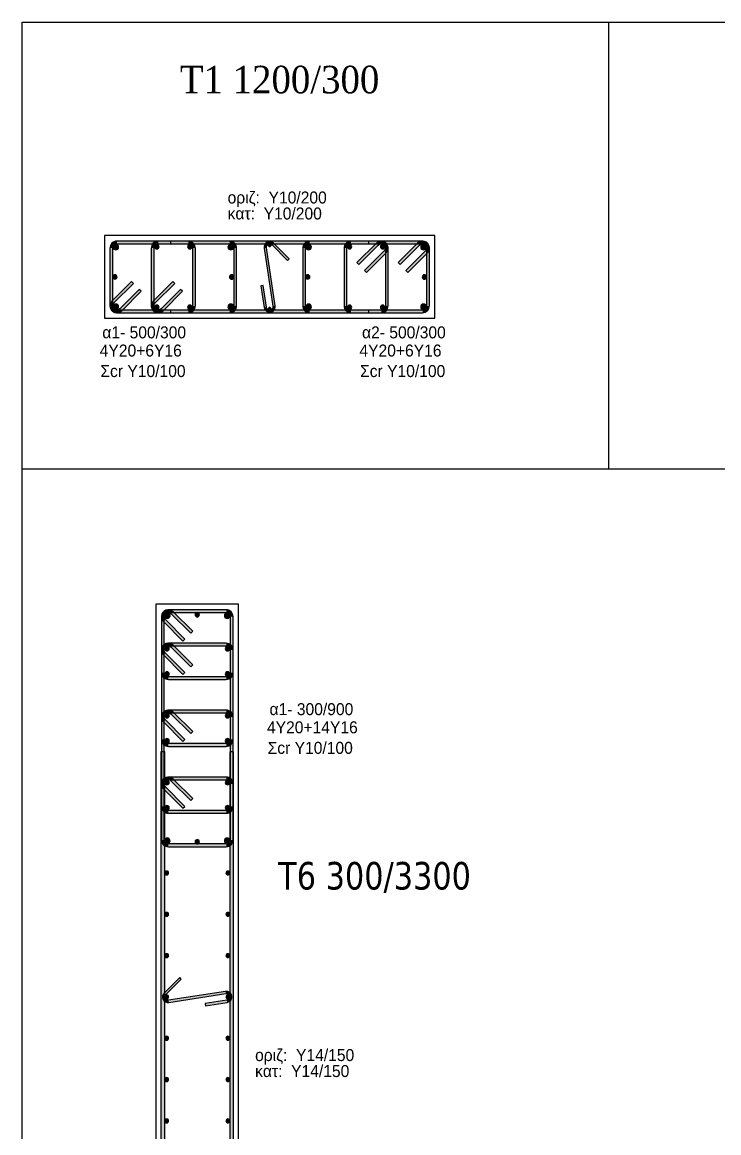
# Model space of a CAD drawing. Header units: millimetres. Extents: x -2171 to 1563, y -1758 to -1505.
# Drawn here: x 491.22 to 503.87, y -1610.4 to -1590.25 of the extents above; entities that cross this region are included whole.
import ezdxf

# ---------------------------------------------------------------- set-up
doc = ezdxf.new("R2010")
doc.units = ezdxf.units.MM
for name, color, linetype in [('-S_TEXT', 3, 'Continuous'), ('Col_Det', 7, 'Continuous'), ('Col_Det_4', 7, 'Continuous'), ('Col_Det_Fill', 7, 'Continuous'), ('Geo_Col_Pro_1', 7, 'Continuous'), ('pinakaki', 153, 'Continuous')]:
    doc.layers.add(name, color=color, linetype=linetype)
doc.styles.add('S1Arl22_b_934_161', font='arial.ttf', dxfattribs={"width": 0.933629, "height": 0.002175})
doc.styles.add('S1TmsNwRmn22_b_934_161', font='times.ttf', dxfattribs={"width": 0.933629, "height": 0.002175})
doc.styles.get("Standard").update_dxf_attribs({"font": 'tahoma.ttf'})

msp = doc.modelspace()

# ---------------------------------------------------------------- hatches: boundary and pattern name
at = {"layer": 'Col_Det_Fill'}
for color, points in [(252, [(492.9439, -1594.2725), (492.9439, -1594.2225, 0.4142136), (492.8189, -1594.3475), (492.8689, -1594.3475, -0.4142136)]), (252, [(494.9939, -1594.2725), (494.9939, -1594.2225), (492.9439, -1594.2225), (492.9439, -1594.2725)]), (252, [(493.6939, -1594.2725), (493.6939, -1594.2225, 0.4142136), (493.5689, -1594.3475), (493.6189, -1594.3475, -0.4142136)]), (252, [(494.2439, -1594.2725), (494.2439, -1594.2225), (493.6939, -1594.2225), (493.6939, -1594.2725)]), (252, [(497.5204, -1594.2725), (497.5204, -1594.2225), (493.9174, -1594.2225), (493.9174, -1594.2725)]), (252, [(494.3189, -1594.3475), (494.3689, -1594.3475, 0.4142136), (494.2439, -1594.2225), (494.2439, -1594.2725, -0.4142136)]), (252, [(495.0689, -1594.3475), (495.1189, -1594.3475, 0.4142136), (494.9939, -1594.2225), (494.9939, -1594.2725, -0.4142136)]), (252, [(495.62, -1594.3473), (495.6596, -1594.3414, -0.7233449), (495.7613, -1594.2901), (495.7896, -1594.2618, 0.7233449)]), (252, [(496.4439, -1594.2725), (496.4439, -1594.2225, 0.4142136), (496.3189, -1594.3475), (496.3689, -1594.3475, -0.4142136)]), (252, [(498.4939, -1594.2725), (498.4939, -1594.2225), (496.4439, -1594.2225), (496.4439, -1594.2725)]), (252, [(497.1939, -1594.2725), (497.1939, -1594.2225, 0.4142136), (497.0689, -1594.3475), (497.1189, -1594.3475, -0.4142136)]), (252, [(497.7439, -1594.2725), (497.7439, -1594.2225), (497.1939, -1594.2225), (497.1939, -1594.2725)]), (252, [(497.8189, -1594.3475), (497.8689, -1594.3475, 0.6681786), (497.6555, -1594.2591), (497.6909, -1594.2945, -0.6681786)]), (252, [(497.7969, -1594.4006), (497.8323, -1594.4359, 0.6681786), (497.7439, -1594.2225), (497.7439, -1594.2725, -0.6681786)]), (252, [(498.5689, -1594.3475), (498.6189, -1594.3475, 0.6681786), (498.4055, -1594.2591), (498.4409, -1594.2945, -0.6681786)]), (252, [(498.5469, -1594.4006), (498.5823, -1594.4359, 0.6681786), (498.4939, -1594.2225), (498.4939, -1594.2725, -0.6681786)]), (252, [(492.8689, -1594.3475), (492.8189, -1594.3475), (492.8189, -1595.3975), (492.8689, -1595.3975)]), (12, [(492.8762, -1594.3298, 0.4142136), (492.9262, -1594.3798, 0.4142136), (492.9762, -1594.3298, 0.4142136), (492.9262, -1594.2798, 0.4142136)]), (252, [(493.6189, -1594.3475), (493.5689, -1594.3475), (493.5689, -1595.3975), (493.6189, -1595.3975)]), (56, [(493.6292, -1594.3228, 0.4142136), (493.6692, -1594.3628, 0.4142136), (493.7092, -1594.3228, 0.4142136), (493.6692, -1594.2828, 0.4142136)]), (56, [(494.2287, -1594.3228, 0.4142136), (494.2687, -1594.3628, 0.4142136), (494.3087, -1594.3228, 0.4142136), (494.2687, -1594.2828, 0.4142136)]), (252, [(494.3189, -1595.3975), (494.3689, -1595.3975), (494.3689, -1594.3475), (494.3189, -1594.3475)]), (12, [(494.9616, -1594.3298, 0.4142136), (495.0116, -1594.3798, 0.4142136), (495.0616, -1594.3298, 0.4142136), (495.0116, -1594.2798, 0.4142136)]), (252, [(495.0689, -1595.3975), (495.1189, -1595.3975), (495.1189, -1594.3475), (495.0689, -1594.3475)]), (252, [(495.7782, -1595.4036), (495.8178, -1595.3977), (495.6596, -1594.3414), (495.62, -1594.3473)]), (133, [(495.6939, -1594.2975, 0.4142136), (495.7189, -1594.3225, 0.4142136), (495.7439, -1594.2975, 0.4142136), (495.7189, -1594.2725, 0.4142136)]), (252, [(495.7896, -1594.2618), (495.7613, -1594.2901), (496.0442, -1594.5729), (496.0725, -1594.5447)]), (252, [(496.3689, -1594.3475), (496.3189, -1594.3475), (496.3189, -1595.3975), (496.3689, -1595.3975)]), (12, [(496.4762, -1594.3298, 0.4142136), (496.4262, -1594.2798, 0.4142136), (496.3762, -1594.3298, 0.4142136), (496.4262, -1594.3798, 0.4142136)]), (252, [(497.1189, -1594.3475), (497.0689, -1594.3475), (497.0689, -1595.3975), (497.1189, -1595.3975)]), (56, [(497.2092, -1594.3228, 0.4142136), (497.1692, -1594.2828, 0.4142136), (497.1292, -1594.3228, 0.4142136), (497.1692, -1594.3628, 0.4142136)]), (252, [(497.6909, -1594.2945), (497.6555, -1594.2591), (497.302, -1594.6127), (497.3373, -1594.648)]), (252, [(497.4434, -1594.7541), (497.4787, -1594.7895), (497.8323, -1594.4359), (497.7969, -1594.4006)]), (56, [(497.8087, -1594.3228, 0.4142136), (497.7687, -1594.2828, 0.4142136), (497.7287, -1594.3228, 0.4142136), (497.7687, -1594.3628, 0.4142136)]), (252, [(497.8189, -1595.3975), (497.8689, -1595.3975), (497.8689, -1594.3475), (497.8189, -1594.3475)]), (252, [(498.4409, -1594.2945), (498.4055, -1594.2591), (498.052, -1594.6127), (498.0873, -1594.648)]), (252, [(498.1934, -1594.7541), (498.2287, -1594.7895), (498.5823, -1594.4359), (498.5469, -1594.4006)]), (12, [(498.5616, -1594.3298, 0.4142136), (498.5116, -1594.2798, 0.4142136), (498.4616, -1594.3298, 0.4142136), (498.5116, -1594.3798, 0.4142136)]), (252, [(498.5689, -1595.3975), (498.6189, -1595.3975), (498.6189, -1594.3475), (498.5689, -1594.3475)]), (133, [(492.8691, -1594.8717, 0.4142136), (492.9091, -1594.9117, 0.4142136), (492.9491, -1594.8717, 0.4142136), (492.9091, -1594.8317, 0.4142136)]), (133, [(494.9889, -1594.8725, 0.4142136), (495.0289, -1594.9125, 0.4142136), (495.0689, -1594.8725, 0.4142136), (495.0289, -1594.8325, 0.4142136)]), (133, [(496.4491, -1594.8717, 0.4142136), (496.4091, -1594.8317, 0.4142136), (496.3691, -1594.8717, 0.4142136), (496.4091, -1594.9117, 0.4142136)]), (133, [(498.5689, -1594.8725, 0.4142136), (498.5289, -1594.8325, 0.4142136), (498.4889, -1594.8725, 0.4142136), (498.5289, -1594.9125, 0.4142136)]), (252, [(493.2444, -1594.9909), (493.2091, -1594.9556), (492.8555, -1595.3091), (492.8909, -1595.3445)]), (252, [(493.9944, -1594.9909), (493.9591, -1594.9556), (493.6055, -1595.3091), (493.6409, -1595.3445)]), (252, [(495.6003, -1595.0258), (495.5608, -1595.0318), (495.62, -1595.4273), (495.6596, -1595.4214)]), (252, [(492.9969, -1595.4506), (493.0323, -1595.4859), (493.3859, -1595.1324), (493.3505, -1595.097)]), (252, [(493.7469, -1595.4506), (493.7823, -1595.4859), (494.1359, -1595.1324), (494.1005, -1595.097)]), (252, [(492.8909, -1595.3445), (492.8555, -1595.3091, 0.6681786), (492.9439, -1595.5225), (492.9439, -1595.4725, -0.6681786)]), (252, [(492.8689, -1595.3975), (492.8189, -1595.3975, 0.6681786), (493.0323, -1595.4859), (492.9969, -1595.4506, -0.6681786)]), (12, [(492.8762, -1595.4152, 0.4142136), (492.9262, -1595.4652, 0.4142136), (492.9762, -1595.4152, 0.4142136), (492.9262, -1595.3652, 0.4142136)]), (252, [(493.6409, -1595.3445), (493.6055, -1595.3091, 0.6681786), (493.6939, -1595.5225), (493.6939, -1595.4725, -0.6681786)]), (252, [(493.6189, -1595.3975), (493.5689, -1595.3975, 0.6681786), (493.7823, -1595.4859), (493.7469, -1595.4506, -0.6681786)]), (56, [(493.6292, -1595.4223, 0.4142136), (493.6692, -1595.4623, 0.4142136), (493.7092, -1595.4223, 0.4142136), (493.6692, -1595.3823, 0.4142136)]), (56, [(494.2287, -1595.4223, 0.4142136), (494.2687, -1595.4623, 0.4142136), (494.3087, -1595.4223, 0.4142136), (494.2687, -1595.3823, 0.4142136)]), (252, [(494.2439, -1595.4725), (494.2439, -1595.5225, 0.4142136), (494.3689, -1595.3975), (494.3189, -1595.3975, -0.4142136)]), (12, [(494.9616, -1595.4152, 0.4142136), (495.0116, -1595.4652, 0.4142136), (495.0616, -1595.4152, 0.4142136), (495.0116, -1595.3652, 0.4142136)]), (252, [(494.9939, -1595.4725), (494.9939, -1595.5225, 0.4142136), (495.1189, -1595.3975), (495.0689, -1595.3975, -0.4142136)]), (252, [(495.6596, -1595.4214), (495.62, -1595.4273, 1), (495.8178, -1595.3977), (495.7782, -1595.4036, -1)]), (133, [(495.6939, -1595.4475, 0.4142136), (495.7189, -1595.4725, 0.4142136), (495.7439, -1595.4475, 0.4142136), (495.7189, -1595.4225, 0.4142136)]), (252, [(496.3689, -1595.3975), (496.3189, -1595.3975, 0.4142136), (496.4439, -1595.5225), (496.4439, -1595.4725, -0.4142136)]), (12, [(496.4762, -1595.4152, 0.4142136), (496.4262, -1595.3652, 0.4142136), (496.3762, -1595.4152, 0.4142136), (496.4262, -1595.4652, 0.4142136)]), (252, [(497.1189, -1595.3975), (497.0689, -1595.3975, 0.4142136), (497.1939, -1595.5225), (497.1939, -1595.4725, -0.4142136)]), (56, [(497.2092, -1595.4223, 0.4142136), (497.1692, -1595.3823, 0.4142136), (497.1292, -1595.4223, 0.4142136), (497.1692, -1595.4623, 0.4142136)]), (56, [(497.8087, -1595.4223, 0.4142136), (497.7687, -1595.3823, 0.4142136), (497.7287, -1595.4223, 0.4142136), (497.7687, -1595.4623, 0.4142136)]), (252, [(497.7439, -1595.4725), (497.7439, -1595.5225, 0.4142136), (497.8689, -1595.3975), (497.8189, -1595.3975, -0.4142136)]), (12, [(498.5616, -1595.4152, 0.4142136), (498.5116, -1595.3652, 0.4142136), (498.4616, -1595.4152, 0.4142136), (498.5116, -1595.4652, 0.4142136)]), (252, [(498.4939, -1595.4725), (498.4939, -1595.5225, 0.4142136), (498.6189, -1595.3975), (498.5689, -1595.3975, -0.4142136)]), (252, [(492.9439, -1595.4725), (492.9439, -1595.5225), (494.9939, -1595.5225), (494.9939, -1595.4725)]), (252, [(493.6939, -1595.4725), (493.6939, -1595.5225), (494.2439, -1595.5225), (494.2439, -1595.4725)]), (252, [(493.9174, -1595.4725), (493.9174, -1595.5225), (497.5204, -1595.5225), (497.5204, -1595.4725)]), (252, [(496.4439, -1595.4725), (496.4439, -1595.5225), (498.4939, -1595.5225), (498.4939, -1595.4725)]), (252, [(497.1939, -1595.4725), (497.1939, -1595.5225), (497.7439, -1595.5225), (497.7439, -1595.4725)]), (252, [(493.9317, -1600.9836), (493.967, -1600.9482, 0.6681786), (493.7536, -1601.0366), (493.8036, -1601.0366, -0.6681786)]), (252, [(493.8786, -1600.9616), (493.8786, -1600.9116, 0.6681786), (493.7902, -1601.125), (493.8256, -1601.0896, -0.6681786)]), (252, [(493.8036, -1601.0366), (493.7536, -1601.0366), (493.7536, -1605.0866), (493.8036, -1605.0866)]), (252, [(493.8256, -1601.0896), (493.7902, -1601.125), (494.1438, -1601.4785), (494.1792, -1601.4432)]), (12, [(493.861, -1600.9689, 0.4142136), (493.811, -1601.0189, 0.4142136), (493.861, -1601.0689, 0.4142136), (493.911, -1601.0189, 0.4142136)]), (252, [(494.9286, -1600.9616), (494.9286, -1600.9116), (493.8786, -1600.9116), (493.8786, -1600.9616)]), (252, [(494.2852, -1601.3371), (494.3206, -1601.3018), (493.967, -1600.9482), (493.9317, -1600.9836)]), (133, [(494.4036, -1600.9616, 0.4142136), (494.3636, -1601.0016, 0.4142136), (494.4036, -1601.0416, 0.4142136), (494.4436, -1601.0016, 0.4142136)]), (12, [(494.9463, -1600.9689, 0.4142136), (494.8963, -1601.0189, 0.4142136), (494.9463, -1601.0689, 0.4142136), (494.9963, -1601.0189, 0.4142136)]), (252, [(495.0036, -1601.0366), (495.0536, -1601.0366, 0.4142136), (494.9286, -1600.9116), (494.9286, -1600.9616, -0.4142136)]), (252, [(495.0036, -1605.0866), (495.0536, -1605.0866), (495.0536, -1601.0366), (495.0036, -1601.0366)]), (252, [(493.9317, -1601.5907), (493.967, -1601.5554, 0.6681786), (493.7536, -1601.6437), (493.8036, -1601.6437, -0.6681786)]), (252, [(493.8786, -1601.5687), (493.8786, -1601.5187, 0.6681786), (493.7902, -1601.7321), (493.8256, -1601.6968, -0.6681786)]), (252, [(493.8036, -1601.6437), (493.7536, -1601.6437), (493.7536, -1602.0509), (493.8036, -1602.0509)]), (252, [(493.8256, -1601.6968), (493.7902, -1601.7321), (494.1438, -1602.0857), (494.1792, -1602.0503)]), (56, [(493.8539, -1601.579, 0.4142136), (493.8139, -1601.619, 0.4142136), (493.8539, -1601.659, 0.4142136), (493.8939, -1601.619, 0.4142136)]), (252, [(494.9286, -1601.5687), (494.9286, -1601.5187), (493.8786, -1601.5187), (493.8786, -1601.5687)]), (252, [(494.2852, -1601.9443), (494.3206, -1601.9089), (493.967, -1601.5554), (493.9317, -1601.5907)]), (56, [(494.9534, -1601.579, 0.4142136), (494.9134, -1601.619, 0.4142136), (494.9534, -1601.659, 0.4142136), (494.9934, -1601.619, 0.4142136)]), (252, [(495.0036, -1601.6437), (495.0536, -1601.6437, 0.4142136), (494.9286, -1601.5187), (494.9286, -1601.5687, -0.4142136)]), (252, [(495.0036, -1602.0509), (495.0536, -1602.0509), (495.0536, -1601.6437), (495.0036, -1601.6437)]), (252, [(493.8036, -1602.0509), (493.7536, -1602.0509, 0.4142136), (493.8786, -1602.1759), (493.8786, -1602.1259, -0.4142136)]), (56, [(493.8539, -1602.0356, 0.4142136), (493.8139, -1602.0756, 0.4142136), (493.8539, -1602.1156, 0.4142136), (493.8939, -1602.0756, 0.4142136)]), (56, [(494.9534, -1602.0356, 0.4142136), (494.9134, -1602.0756, 0.4142136), (494.9534, -1602.1156, 0.4142136), (494.9934, -1602.0756, 0.4142136)]), (252, [(494.9286, -1602.1259), (494.9286, -1602.1759, 0.4142136), (495.0536, -1602.0509), (495.0036, -1602.0509, -0.4142136)]), (252, [(493.8786, -1602.1259), (493.8786, -1602.1759), (494.9286, -1602.1759), (494.9286, -1602.1259)]), (252, [(493.9317, -1602.805), (493.967, -1602.7696, 0.6681786), (493.7536, -1602.858), (493.8036, -1602.858, -0.6681786)]), (252, [(493.8786, -1602.783), (493.8786, -1602.733, 0.6681786), (493.7902, -1602.9464), (493.8256, -1602.9111, -0.6681786)]), (252, [(493.8036, -1602.858), (493.7536, -1602.858), (493.7536, -1603.2652), (493.8036, -1603.2652)]), (252, [(493.8256, -1602.9111), (493.7902, -1602.9464), (494.1438, -1603.3), (494.1792, -1603.2646)]), (56, [(493.8539, -1602.7933, 0.4142136), (493.8139, -1602.8333, 0.4142136), (493.8539, -1602.8733, 0.4142136), (493.8939, -1602.8333, 0.4142136)]), (252, [(494.9286, -1602.783), (494.9286, -1602.733), (493.8786, -1602.733), (493.8786, -1602.783)]), (252, [(494.2852, -1603.1585), (494.3206, -1603.1232), (493.967, -1602.7696), (493.9317, -1602.805)]), (56, [(494.9534, -1602.7933, 0.4142136), (494.9134, -1602.8333, 0.4142136), (494.9534, -1602.8733, 0.4142136), (494.9934, -1602.8333, 0.4142136)]), (252, [(495.0036, -1602.858), (495.0536, -1602.858, 0.4142136), (494.9286, -1602.733), (494.9286, -1602.783, -0.4142136)]), (252, [(495.0036, -1603.2652), (495.0536, -1603.2652), (495.0536, -1602.858), (495.0036, -1602.858)]), (252, [(493.8036, -1603.2652), (493.7536, -1603.2652, 0.4142136), (493.8786, -1603.3902), (493.8786, -1603.3402, -0.4142136)]), (56, [(493.8539, -1603.2499, 0.4142136), (493.8139, -1603.2899, 0.4142136), (493.8539, -1603.3299, 0.4142136), (493.8939, -1603.2899, 0.4142136)]), (56, [(494.9534, -1603.2499, 0.4142136), (494.9134, -1603.2899, 0.4142136), (494.9534, -1603.3299, 0.4142136), (494.9934, -1603.2899, 0.4142136)]), (252, [(494.9286, -1603.3402), (494.9286, -1603.3902, 0.4142136), (495.0536, -1603.2652), (495.0036, -1603.2652, -0.4142136)]), (252, [(493.8136, -1603.4893), (493.7436, -1603.4893), (493.7436, -1614.6339), (493.8136, -1614.6339)]), (252, [(493.8786, -1603.3402), (493.8786, -1603.3902), (494.9286, -1603.3902), (494.9286, -1603.3402)]), (252, [(494.9936, -1614.6339), (495.0636, -1614.6339), (495.0636, -1603.4893), (494.9936, -1603.4893)]), (252, [(493.9317, -1604.0193), (493.967, -1603.9839, 0.6681786), (493.7536, -1604.0723), (493.8036, -1604.0723, -0.6681786)]), (252, [(493.8786, -1603.9973), (493.8786, -1603.9473, 0.6681786), (493.7902, -1604.1607), (493.8256, -1604.1253, -0.6681786)]), (252, [(493.8036, -1604.0723), (493.7536, -1604.0723), (493.7536, -1604.4795), (493.8036, -1604.4795)]), (252, [(493.8256, -1604.1253), (493.7902, -1604.1607), (494.1438, -1604.5143), (494.1792, -1604.4789)]), (56, [(493.8539, -1604.0076, 0.4142136), (493.8139, -1604.0476, 0.4142136), (493.8539, -1604.0876, 0.4142136), (493.8939, -1604.0476, 0.4142136)]), (252, [(494.9286, -1603.9973), (494.9286, -1603.9473), (493.8786, -1603.9473), (493.8786, -1603.9973)]), (252, [(494.2852, -1604.3728), (494.3206, -1604.3375), (493.967, -1603.9839), (493.9317, -1604.0193)]), (56, [(494.9534, -1604.0076, 0.4142136), (494.9134, -1604.0476, 0.4142136), (494.9534, -1604.0876, 0.4142136), (494.9934, -1604.0476, 0.4142136)]), (252, [(495.0036, -1604.0723), (495.0536, -1604.0723, 0.4142136), (494.9286, -1603.9473), (494.9286, -1603.9973, -0.4142136)]), (252, [(495.0036, -1604.4795), (495.0536, -1604.4795), (495.0536, -1604.0723), (495.0036, -1604.0723)]), (252, [(493.8036, -1604.4795), (493.7536, -1604.4795, 0.4142136), (493.8786, -1604.6045), (493.8786, -1604.5545, -0.4142136)]), (56, [(493.8539, -1604.4642, 0.4142136), (493.8139, -1604.5042, 0.4142136), (493.8539, -1604.5442, 0.4142136), (493.8939, -1604.5042, 0.4142136)]), (56, [(494.9534, -1604.4642, 0.4142136), (494.9134, -1604.5042, 0.4142136), (494.9534, -1604.5442, 0.4142136), (494.9934, -1604.5042, 0.4142136)]), (252, [(494.9286, -1604.5545), (494.9286, -1604.6045, 0.4142136), (495.0536, -1604.4795), (495.0036, -1604.4795, -0.4142136)]), (252, [(493.8786, -1604.5545), (493.8786, -1604.6045), (494.9286, -1604.6045), (494.9286, -1604.5545)]), (252, [(493.8036, -1605.0866), (493.7536, -1605.0866, 0.4142136), (493.8786, -1605.2116), (493.8786, -1605.1616, -0.4142136)]), (12, [(493.861, -1605.0543, 0.4142136), (493.811, -1605.1043, 0.4142136), (493.861, -1605.1543, 0.4142136), (493.911, -1605.1043, 0.4142136)]), (133, [(494.4036, -1605.0816, 0.4142136), (494.3636, -1605.1216, 0.4142136), (494.4036, -1605.1616, 0.4142136), (494.4436, -1605.1216, 0.4142136)]), (12, [(494.9463, -1605.0543, 0.4142136), (494.8963, -1605.1043, 0.4142136), (494.9463, -1605.1543, 0.4142136), (494.9963, -1605.1043, 0.4142136)]), (252, [(494.9286, -1605.1616), (494.9286, -1605.2116, 0.4142136), (495.0536, -1605.0866), (495.0036, -1605.0866, -0.4142136)]), (252, [(493.8786, -1605.1616), (493.8786, -1605.2116), (494.9286, -1605.2116), (494.9286, -1605.1616)]), (133, [(493.8486, -1605.722, 0.4142136), (493.8836, -1605.687, 0.4142136), (493.8486, -1605.652, 0.4142136), (493.8136, -1605.687, 0.4142136)]), (133, [(494.9586, -1605.722, 0.4142136), (494.9936, -1605.687, 0.4142136), (494.9586, -1605.652, 0.4142136), (494.9236, -1605.687, 0.4142136)]), (133, [(493.8486, -1606.4719, 0.4142136), (493.8836, -1606.4369, 0.4142136), (493.8486, -1606.4019, 0.4142136), (493.8136, -1606.4369, 0.4142136)]), (133, [(494.9586, -1606.4719, 0.4142136), (494.9936, -1606.4369, 0.4142136), (494.9586, -1606.4019, 0.4142136), (494.9236, -1606.4369, 0.4142136)]), (133, [(493.8486, -1607.2218, 0.4142136), (493.8836, -1607.1868, 0.4142136), (493.8486, -1607.1518, 0.4142136), (493.8136, -1607.1868, 0.4142136)]), (133, [(494.9586, -1607.2218, 0.4142136), (494.9936, -1607.1868, 0.4142136), (494.9586, -1607.1518, 0.4142136), (494.9236, -1607.1868, 0.4142136)]), (252, [(493.8029, -1607.866), (493.8312, -1607.8943), (494.114, -1607.6115), (494.0858, -1607.5832)]), (252, [(493.8887, -1608.0356), (493.8827, -1607.9961, -0.724422), (493.8312, -1607.8943), (493.8029, -1607.866, 0.724422)]), (133, [(493.8486, -1607.9717, 0.4142136), (493.8836, -1607.9367, 0.4142136), (493.8486, -1607.9017, 0.4142136), (493.8136, -1607.9367, 0.4142136)]), (252, [(494.9246, -1607.8774), (494.9185, -1607.8379), (493.8827, -1607.9961), (493.8887, -1608.0356)]), (252, [(494.9427, -1607.9961), (494.9487, -1608.0356, 1), (494.9185, -1607.8379), (494.9246, -1607.8774, -1)]), (133, [(494.9586, -1607.9717, 0.4142136), (494.9936, -1607.9367, 0.4142136), (494.9586, -1607.9017, 0.4142136), (494.9236, -1607.9367, 0.4142136)]), (252, [(494.5473, -1608.0564), (494.5533, -1608.096), (494.9487, -1608.0356), (494.9427, -1607.9961)]), (133, [(493.8486, -1608.7216, 0.4142136), (493.8836, -1608.6866, 0.4142136), (493.8486, -1608.6516, 0.4142136), (493.8136, -1608.6866, 0.4142136)]), (133, [(494.9586, -1608.7216, 0.4142136), (494.9936, -1608.6866, 0.4142136), (494.9586, -1608.6516, 0.4142136), (494.9236, -1608.6866, 0.4142136)]), (133, [(493.8486, -1609.4715, 0.4142136), (493.8836, -1609.4365, 0.4142136), (493.8486, -1609.4015, 0.4142136), (493.8136, -1609.4365, 0.4142136)]), (133, [(494.9586, -1609.4715, 0.4142136), (494.9936, -1609.4365, 0.4142136), (494.9586, -1609.4015, 0.4142136), (494.9236, -1609.4365, 0.4142136)]), (133, [(493.8486, -1610.2214, 0.4142136), (493.8836, -1610.1864, 0.4142136), (493.8486, -1610.1514, 0.4142136), (493.8136, -1610.1864, 0.4142136)]), (133, [(494.9586, -1610.2214, 0.4142136), (494.9936, -1610.1864, 0.4142136), (494.9586, -1610.1514, 0.4142136), (494.9236, -1610.1864, 0.4142136)])]:
    msp.add_hatch(color=color, dxfattribs=at).paths.add_polyline_path(points)

# ---------------------------------------------------------------- linework, layer by layer
at = {"layer": '-S_TEXT', "ltscale": 5}
msp.add_lwpolyline([(491.2248, -1590.2497), (549.3723, -1590.2497), (549.3723, -1630.2944), (491.2248, -1630.2944)], close=True, dxfattribs=at)
at = {"layer": 'Col_Det', "color": 7}
for points in [[(498.7189, -1594.1225), (492.7189, -1594.1225)], [(492.7189, -1594.1225), (492.7189, -1595.6225)], [(494.9939, -1594.2225), (492.9439, -1594.2225)], [(494.2439, -1594.2225), (493.6939, -1594.2225)], [(497.5204, -1594.2225), (493.9174, -1594.2225)], [(493.9174, -1594.2225), (493.9174, -1594.2725)], [(498.4939, -1594.2225), (496.4439, -1594.2225)], [(497.7439, -1594.2225), (497.1939, -1594.2225)], [(497.5204, -1594.2725), (497.5204, -1594.2225)], [(498.7189, -1595.6225), (498.7189, -1594.1225)], [(492.8189, -1594.3475), (492.8189, -1595.3975)], [(492.8689, -1595.3975), (492.8689, -1594.3475)], [(492.9439, -1594.2725), (494.9939, -1594.2725)], [(493.5689, -1594.3475), (493.5689, -1595.3975)], [(493.6189, -1595.3975), (493.6189, -1594.3475)], [(493.6939, -1594.2725), (494.2439, -1594.2725)], [(493.9174, -1594.2725), (497.5204, -1594.2725)], [(494.3189, -1594.3475), (494.3189, -1595.3975)], [(494.3689, -1595.3975), (494.3689, -1594.3475)], [(495.0689, -1594.3475), (495.0689, -1595.3975)], [(495.1189, -1595.3975), (495.1189, -1594.3475)], [(495.62, -1594.3473), (495.7782, -1595.4036)], [(495.8178, -1595.3977), (495.6596, -1594.3414)], [(495.7613, -1594.2901), (496.0442, -1594.5729)], [(496.0725, -1594.5447), (495.7896, -1594.2618)], [(496.3189, -1594.3475), (496.3189, -1595.3975)], [(496.3689, -1595.3975), (496.3689, -1594.3475)], [(496.4439, -1594.2725), (498.4939, -1594.2725)], [(497.0689, -1594.3475), (497.0689, -1595.3975)], [(497.1189, -1595.3975), (497.1189, -1594.3475)], [(497.1939, -1594.2725), (497.7439, -1594.2725)], [(497.6555, -1594.2591), (497.302, -1594.6127)], [(497.3373, -1594.648), (497.6909, -1594.2945)], [(497.7969, -1594.4006), (497.4434, -1594.7541)], [(497.4787, -1594.7895), (497.8323, -1594.4359)], [(497.8189, -1594.3475), (497.8189, -1595.3975)], [(497.8689, -1595.3975), (497.8689, -1594.3475)], [(498.4055, -1594.2591), (498.052, -1594.6127)], [(498.0873, -1594.648), (498.4409, -1594.2945)], [(498.5469, -1594.4006), (498.1934, -1594.7541)], [(498.2287, -1594.7895), (498.5823, -1594.4359)], [(498.5689, -1594.3475), (498.5689, -1595.3975)], [(498.6189, -1595.3975), (498.6189, -1594.3475)], [(496.0442, -1594.5729), (496.0725, -1594.5447)], [(497.302, -1594.6127), (497.3373, -1594.648)], [(498.052, -1594.6127), (498.0873, -1594.648)], [(497.4434, -1594.7541), (497.4787, -1594.7895)], [(498.1934, -1594.7541), (498.2287, -1594.7895)], [(493.2091, -1594.9556), (492.8555, -1595.3091)], [(492.8909, -1595.3445), (493.2444, -1594.9909)], [(493.2444, -1594.9909), (493.2091, -1594.9556)], [(493.9591, -1594.9556), (493.6055, -1595.3091)], [(493.6409, -1595.3445), (493.9944, -1594.9909)], [(493.9944, -1594.9909), (493.9591, -1594.9556)], [(495.6003, -1595.0258), (495.5608, -1595.0318)], [(495.5608, -1595.0318), (495.62, -1595.4273)], [(495.6596, -1595.4214), (495.6003, -1595.0258)], [(493.3505, -1595.097), (492.9969, -1595.4506)], [(493.0323, -1595.4859), (493.3859, -1595.1324)], [(493.3859, -1595.1324), (493.3505, -1595.097)], [(494.1005, -1595.097), (493.7469, -1595.4506)], [(493.7823, -1595.4859), (494.1359, -1595.1324)], [(494.1359, -1595.1324), (494.1005, -1595.097)], [(492.7189, -1595.6225), (498.7189, -1595.6225)], [(494.9939, -1595.4725), (492.9439, -1595.4725)], [(492.9439, -1595.5225), (494.9939, -1595.5225)], [(494.2439, -1595.4725), (493.6939, -1595.4725)], [(493.6939, -1595.5225), (494.2439, -1595.5225)], [(493.9174, -1595.4725), (493.9174, -1595.5225)], [(497.5204, -1595.4725), (493.9174, -1595.4725)], [(493.9174, -1595.5225), (497.5204, -1595.5225)], [(498.4939, -1595.4725), (496.4439, -1595.4725)], [(496.4439, -1595.5225), (498.4939, -1595.5225)], [(497.7439, -1595.4725), (497.1939, -1595.4725)], [(497.1939, -1595.5225), (497.7439, -1595.5225)], [(497.5204, -1595.5225), (497.5204, -1595.4725)], [(495.1536, -1600.8116), (493.6536, -1600.8116)], [(493.6536, -1600.8116), (493.6536, -1617.3116)], [(495.1536, -1616.0616), (495.1536, -1600.8116)], [(493.7536, -1601.0366), (493.7536, -1605.0866)], [(493.8036, -1605.0866), (493.8036, -1601.0366)], [(494.1792, -1601.4432), (493.8256, -1601.0896)], [(494.9286, -1600.9116), (493.8786, -1600.9116)], [(493.8786, -1600.9616), (494.9286, -1600.9616)], [(493.9317, -1600.9836), (494.2852, -1601.3371)], [(494.3206, -1601.3018), (493.967, -1600.9482)], [(495.0036, -1601.0366), (495.0036, -1605.0866)], [(495.0536, -1605.0866), (495.0536, -1601.0366)], [(493.7902, -1601.125), (494.1438, -1601.4785)], [(494.2852, -1601.3371), (494.3206, -1601.3018)], [(494.1438, -1601.4785), (494.1792, -1601.4432)], [(493.7536, -1601.6437), (493.7536, -1602.0509)], [(493.8036, -1602.0509), (493.8036, -1601.6437)], [(494.1792, -1602.0503), (493.8256, -1601.6968)], [(494.9286, -1601.5187), (493.8786, -1601.5187)], [(493.8786, -1601.5687), (494.9286, -1601.5687)], [(493.9317, -1601.5907), (494.2852, -1601.9443)], [(494.3206, -1601.9089), (493.967, -1601.5554)], [(495.0036, -1601.6437), (495.0036, -1602.0509)], [(495.0536, -1602.0509), (495.0536, -1601.6437)], [(493.7902, -1601.7321), (494.1438, -1602.0857)], [(494.2852, -1601.9443), (494.3206, -1601.9089)], [(494.1438, -1602.0857), (494.1792, -1602.0503)], [(494.9286, -1602.1259), (493.8786, -1602.1259)], [(493.8786, -1602.1759), (494.9286, -1602.1759)], [(493.7536, -1602.858), (493.7536, -1603.2652)], [(493.8036, -1603.2652), (493.8036, -1602.858)], [(494.1792, -1603.2646), (493.8256, -1602.9111)], [(494.9286, -1602.733), (493.8786, -1602.733)], [(493.8786, -1602.783), (494.9286, -1602.783)], [(493.9317, -1602.805), (494.2852, -1603.1585)], [(494.3206, -1603.1232), (493.967, -1602.7696)], [(495.0036, -1602.858), (495.0036, -1603.2652)], [(495.0536, -1603.2652), (495.0536, -1602.858)], [(493.7902, -1602.9464), (494.1438, -1603.3)], [(494.2852, -1603.1585), (494.3206, -1603.1232)], [(494.1438, -1603.3), (494.1792, -1603.2646)], [(493.8136, -1603.4893), (493.7436, -1603.4893)], [(493.7436, -1603.4893), (493.7436, -1614.6339)], [(493.8136, -1614.6339), (493.8136, -1603.4893)], [(494.9286, -1603.3402), (493.8786, -1603.3402)], [(493.8786, -1603.3902), (494.9286, -1603.3902)], [(495.0636, -1603.4893), (494.9936, -1603.4893)], [(494.9936, -1603.4893), (494.9936, -1614.6339)], [(495.0636, -1614.6339), (495.0636, -1603.4893)], [(493.7536, -1604.0723), (493.7536, -1604.4795)], [(493.8036, -1604.4795), (493.8036, -1604.0723)], [(494.1792, -1604.4789), (493.8256, -1604.1253)], [(494.9286, -1603.9473), (493.8786, -1603.9473)], [(493.8786, -1603.9973), (494.9286, -1603.9973)], [(493.9317, -1604.0193), (494.2852, -1604.3728)], [(494.3206, -1604.3375), (493.967, -1603.9839)], [(495.0036, -1604.0723), (495.0036, -1604.4795)], [(495.0536, -1604.4795), (495.0536, -1604.0723)], [(493.7902, -1604.1607), (494.1438, -1604.5143)], [(494.1438, -1604.5143), (494.1792, -1604.4789)], [(494.2852, -1604.3728), (494.3206, -1604.3375)], [(494.9286, -1604.5545), (493.8786, -1604.5545)], [(493.8786, -1604.6045), (494.9286, -1604.6045)], [(494.9286, -1605.1616), (493.8786, -1605.1616)], [(493.8786, -1605.2116), (494.9286, -1605.2116)], [(494.0858, -1607.5832), (493.8029, -1607.866)], [(493.8312, -1607.8943), (494.114, -1607.6115)], [(494.114, -1607.6115), (494.0858, -1607.5832)], [(494.9185, -1607.8379), (493.8827, -1607.9961)], [(493.8887, -1608.0356), (494.9246, -1607.8774)], [(494.9427, -1607.9961), (494.5473, -1608.0564)], [(494.5473, -1608.0564), (494.5533, -1608.096)], [(494.5533, -1608.096), (494.9487, -1608.0356)]]:
    msp.add_lwpolyline(points, dxfattribs=at)
for points in [[(492.9439, -1594.2225, 0.4142136), (492.8189, -1594.3475)], [(493.6939, -1594.2225, 0.4142136), (493.5689, -1594.3475)], [(494.3689, -1594.3475, 0.4142136), (494.2439, -1594.2225)], [(495.1189, -1594.3475, 0.4142136), (494.9939, -1594.2225)], [(495.7896, -1594.2618, 0.7233449), (495.62, -1594.3473, 0.7233449)], [(496.4439, -1594.2225, 0.4142136), (496.3189, -1594.3475)], [(497.1939, -1594.2225, 0.4142136), (497.0689, -1594.3475)], [(497.8689, -1594.3475, 0.6681786), (497.6555, -1594.2591)], [(497.8323, -1594.4359, 0.6681786), (497.7439, -1594.2225)], [(498.6189, -1594.3475, 0.6681786), (498.4055, -1594.2591)], [(498.5823, -1594.4359, 0.6681786), (498.4939, -1594.2225)], [(492.8689, -1594.3475, -0.4142136), (492.9439, -1594.2725, -0.4142136)], [(492.9262, -1594.2798, 0.4142136), (492.8762, -1594.3298, 0.4142136)], [(492.8762, -1594.3298, 0.4142136), (492.9262, -1594.3798, 0.4142136)], [(492.9762, -1594.3298, 0.4142136), (492.9262, -1594.2798, 0.4142136)], [(492.9262, -1594.3798, 0.4142136), (492.9762, -1594.3298, 0.4142136)], [(493.6189, -1594.3475, -0.4142136), (493.6939, -1594.2725, -0.4142136)], [(493.6692, -1594.2828, 0.4142136), (493.6292, -1594.3228, 0.4142136)], [(493.6292, -1594.3228, 0.4142136), (493.6692, -1594.3628, 0.4142136)], [(493.7092, -1594.3228, 0.4142136), (493.6692, -1594.2828, 0.4142136)], [(493.6692, -1594.3628, 0.4142136), (493.7092, -1594.3228, 0.4142136)], [(494.2687, -1594.2828, 0.4142136), (494.2287, -1594.3228, 0.4142136)], [(494.2287, -1594.3228, 0.4142136), (494.2687, -1594.3628, 0.4142136)], [(494.2439, -1594.2725, -0.4142136), (494.3189, -1594.3475, -0.4142136)], [(494.3087, -1594.3228, 0.4142136), (494.2687, -1594.2828, 0.4142136)], [(494.2687, -1594.3628, 0.4142136), (494.3087, -1594.3228, 0.4142136)], [(495.0116, -1594.2798, 0.4142136), (494.9616, -1594.3298, 0.4142136)], [(494.9616, -1594.3298, 0.4142136), (495.0116, -1594.3798, 0.4142136)], [(494.9939, -1594.2725, -0.4142136), (495.0689, -1594.3475, -0.4142136)], [(495.0616, -1594.3298, 0.4142136), (495.0116, -1594.2798, 0.4142136)], [(495.0116, -1594.3798, 0.4142136), (495.0616, -1594.3298, 0.4142136)], [(495.6596, -1594.3414, -0.7233449), (495.7613, -1594.2901)], [(495.7189, -1594.2725, 0.4142136), (495.6939, -1594.2975, 0.4142136)], [(495.6939, -1594.2975, 0.4142136), (495.7189, -1594.3225, 0.4142136)], [(495.7439, -1594.2975, 0.4142136), (495.7189, -1594.2725, 0.4142136)], [(495.7189, -1594.3225, 0.4142136), (495.7439, -1594.2975, 0.4142136)], [(496.3689, -1594.3475, -0.4142136), (496.4439, -1594.2725, -0.4142136)], [(496.4262, -1594.2798, 0.4142136), (496.3762, -1594.3298, 0.4142136)], [(496.3762, -1594.3298, 0.4142136), (496.4262, -1594.3798, 0.4142136)], [(496.4762, -1594.3298, 0.4142136), (496.4262, -1594.2798, 0.4142136)], [(496.4262, -1594.3798, 0.4142136), (496.4762, -1594.3298, 0.4142136)], [(497.1189, -1594.3475, -0.4142136), (497.1939, -1594.2725, -0.4142136)], [(497.1692, -1594.2828, 0.4142136), (497.1292, -1594.3228, 0.4142136)], [(497.1292, -1594.3228, 0.4142136), (497.1692, -1594.3628, 0.4142136)], [(497.2092, -1594.3228, 0.4142136), (497.1692, -1594.2828, 0.4142136)], [(497.1692, -1594.3628, 0.4142136), (497.2092, -1594.3228, 0.4142136)], [(497.6909, -1594.2945, -0.6681786), (497.8189, -1594.3475, -0.6681786)], [(497.7687, -1594.2828, 0.4142136), (497.7287, -1594.3228, 0.4142136)], [(497.7287, -1594.3228, 0.4142136), (497.7687, -1594.3628, 0.4142136)], [(497.7439, -1594.2725, -0.6681786), (497.7969, -1594.4006, -0.6681786)], [(497.8087, -1594.3228, 0.4142136), (497.7687, -1594.2828, 0.4142136)], [(497.7687, -1594.3628, 0.4142136), (497.8087, -1594.3228, 0.4142136)], [(498.4409, -1594.2945, -0.6681786), (498.5689, -1594.3475, -0.6681786)], [(498.5116, -1594.2798, 0.4142136), (498.4616, -1594.3298, 0.4142136)], [(498.4616, -1594.3298, 0.4142136), (498.5116, -1594.3798, 0.4142136)], [(498.4939, -1594.2725, -0.6681786), (498.5469, -1594.4006, -0.6681786)], [(498.5616, -1594.3298, 0.4142136), (498.5116, -1594.2798, 0.4142136)], [(498.5116, -1594.3798, 0.4142136), (498.5616, -1594.3298, 0.4142136)], [(492.9091, -1594.8317, 0.4142136), (492.8691, -1594.8717, 0.4142136)], [(492.9491, -1594.8717, 0.4142136), (492.9091, -1594.8317, 0.4142136)], [(495.0289, -1594.8325, 0.4142136), (494.9889, -1594.8725, 0.4142136)], [(495.0689, -1594.8725, 0.4142136), (495.0289, -1594.8325, 0.4142136)], [(496.4091, -1594.8317, 0.4142136), (496.3691, -1594.8717, 0.4142136)], [(496.4491, -1594.8717, 0.4142136), (496.4091, -1594.8317, 0.4142136)], [(498.5289, -1594.8325, 0.4142136), (498.4889, -1594.8725, 0.4142136)], [(498.5689, -1594.8725, 0.4142136), (498.5289, -1594.8325, 0.4142136)], [(492.8691, -1594.8717, 0.4142136), (492.9091, -1594.9117, 0.4142136)], [(492.9091, -1594.9117, 0.4142136), (492.9491, -1594.8717, 0.4142136)], [(494.9889, -1594.8725, 0.4142136), (495.0289, -1594.9125, 0.4142136)], [(495.0289, -1594.9125, 0.4142136), (495.0689, -1594.8725, 0.4142136)], [(496.3691, -1594.8717, 0.4142136), (496.4091, -1594.9117, 0.4142136)], [(496.4091, -1594.9117, 0.4142136), (496.4491, -1594.8717, 0.4142136)], [(498.4889, -1594.8725, 0.4142136), (498.5289, -1594.9125, 0.4142136)], [(498.5289, -1594.9125, 0.4142136), (498.5689, -1594.8725, 0.4142136)], [(492.8555, -1595.3091, 0.6681786), (492.9439, -1595.5225)], [(492.8189, -1595.3975, 0.6681786), (493.0323, -1595.4859)], [(492.9439, -1595.4725, -0.6681786), (492.8909, -1595.3445, -0.6681786)], [(492.9969, -1595.4506, -0.6681786), (492.8689, -1595.3975, -0.6681786)], [(492.9262, -1595.3652, 0.4142136), (492.8762, -1595.4152, 0.4142136)], [(492.8762, -1595.4152, 0.4142136), (492.9262, -1595.4652, 0.4142136)], [(492.9762, -1595.4152, 0.4142136), (492.9262, -1595.3652, 0.4142136)], [(492.9262, -1595.4652, 0.4142136), (492.9762, -1595.4152, 0.4142136)], [(493.6055, -1595.3091, 0.6681786), (493.6939, -1595.5225)], [(493.5689, -1595.3975, 0.6681786), (493.7823, -1595.4859)], [(493.6939, -1595.4725, -0.6681786), (493.6409, -1595.3445, -0.6681786)], [(493.7469, -1595.4506, -0.6681786), (493.6189, -1595.3975, -0.6681786)], [(493.6692, -1595.3823, 0.4142136), (493.6292, -1595.4223, 0.4142136)], [(493.6292, -1595.4223, 0.4142136), (493.6692, -1595.4623, 0.4142136)], [(493.7092, -1595.4223, 0.4142136), (493.6692, -1595.3823, 0.4142136)], [(493.6692, -1595.4623, 0.4142136), (493.7092, -1595.4223, 0.4142136)], [(494.2687, -1595.3823, 0.4142136), (494.2287, -1595.4223, 0.4142136)], [(494.2287, -1595.4223, 0.4142136), (494.2687, -1595.4623, 0.4142136)], [(494.2439, -1595.5225, 0.4142136), (494.3689, -1595.3975)], [(494.3189, -1595.3975, -0.4142136), (494.2439, -1595.4725, -0.4142136)], [(494.3087, -1595.4223, 0.4142136), (494.2687, -1595.3823, 0.4142136)], [(494.2687, -1595.4623, 0.4142136), (494.3087, -1595.4223, 0.4142136)], [(495.0116, -1595.3652, 0.4142136), (494.9616, -1595.4152, 0.4142136)], [(494.9616, -1595.4152, 0.4142136), (495.0116, -1595.4652, 0.4142136)], [(494.9939, -1595.5225, 0.4142136), (495.1189, -1595.3975)], [(495.0689, -1595.3975, -0.4142136), (494.9939, -1595.4725, -0.4142136)], [(495.0616, -1595.4152, 0.4142136), (495.0116, -1595.3652, 0.4142136)], [(495.0116, -1595.4652, 0.4142136), (495.0616, -1595.4152, 0.4142136)], [(495.62, -1595.4273, 1), (495.8178, -1595.3977)], [(495.7782, -1595.4036, -1), (495.6596, -1595.4214, -1)], [(495.7189, -1595.4225, 0.4142136), (495.6939, -1595.4475, 0.4142136)], [(495.6939, -1595.4475, 0.4142136), (495.7189, -1595.4725, 0.4142136)], [(495.7439, -1595.4475, 0.4142136), (495.7189, -1595.4225, 0.4142136)], [(495.7189, -1595.4725, 0.4142136), (495.7439, -1595.4475, 0.4142136)], [(496.3189, -1595.3975, 0.4142136), (496.4439, -1595.5225)], [(496.4439, -1595.4725, -0.4142136), (496.3689, -1595.3975, -0.4142136)], [(496.4262, -1595.3652, 0.4142136), (496.3762, -1595.4152, 0.4142136)], [(496.3762, -1595.4152, 0.4142136), (496.4262, -1595.4652, 0.4142136)], [(496.4762, -1595.4152, 0.4142136), (496.4262, -1595.3652, 0.4142136)], [(496.4262, -1595.4652, 0.4142136), (496.4762, -1595.4152, 0.4142136)], [(497.0689, -1595.3975, 0.4142136), (497.1939, -1595.5225)], [(497.1939, -1595.4725, -0.4142136), (497.1189, -1595.3975, -0.4142136)], [(497.1692, -1595.3823, 0.4142136), (497.1292, -1595.4223, 0.4142136)], [(497.1292, -1595.4223, 0.4142136), (497.1692, -1595.4623, 0.4142136)], [(497.2092, -1595.4223, 0.4142136), (497.1692, -1595.3823, 0.4142136)], [(497.1692, -1595.4623, 0.4142136), (497.2092, -1595.4223, 0.4142136)], [(497.7687, -1595.3823, 0.4142136), (497.7287, -1595.4223, 0.4142136)], [(497.7287, -1595.4223, 0.4142136), (497.7687, -1595.4623, 0.4142136)], [(497.7439, -1595.5225, 0.4142136), (497.8689, -1595.3975)], [(497.8189, -1595.3975, -0.4142136), (497.7439, -1595.4725, -0.4142136)], [(497.8087, -1595.4223, 0.4142136), (497.7687, -1595.3823, 0.4142136)], [(497.7687, -1595.4623, 0.4142136), (497.8087, -1595.4223, 0.4142136)], [(498.5116, -1595.3652, 0.4142136), (498.4616, -1595.4152, 0.4142136)], [(498.4616, -1595.4152, 0.4142136), (498.5116, -1595.4652, 0.4142136)], [(498.4939, -1595.5225, 0.4142136), (498.6189, -1595.3975)], [(498.5689, -1595.3975, -0.4142136), (498.4939, -1595.4725, -0.4142136)], [(498.5616, -1595.4152, 0.4142136), (498.5116, -1595.3652, 0.4142136)], [(498.5116, -1595.4652, 0.4142136), (498.5616, -1595.4152, 0.4142136)], [(493.967, -1600.9482, 0.6681786), (493.7536, -1601.0366)], [(493.8786, -1600.9116, 0.6681786), (493.7902, -1601.125)], [(493.8036, -1601.0366, -0.6681786), (493.9317, -1600.9836, -0.6681786)], [(493.8256, -1601.0896, -0.6681786), (493.8786, -1600.9616, -0.6681786)], [(493.861, -1600.9689, 0.4142136), (493.811, -1601.0189, 0.4142136)], [(493.811, -1601.0189, 0.4142136), (493.861, -1601.0689, 0.4142136)], [(493.911, -1601.0189, 0.4142136), (493.861, -1600.9689, 0.4142136)], [(493.861, -1601.0689, 0.4142136), (493.911, -1601.0189, 0.4142136)], [(494.4036, -1600.9616, 0.4142136), (494.3636, -1601.0016, 0.4142136)], [(494.3636, -1601.0016, 0.4142136), (494.4036, -1601.0416, 0.4142136)], [(494.4436, -1601.0016, 0.4142136), (494.4036, -1600.9616, 0.4142136)], [(494.4036, -1601.0416, 0.4142136), (494.4436, -1601.0016, 0.4142136)], [(494.9463, -1600.9689, 0.4142136), (494.8963, -1601.0189, 0.4142136)], [(494.8963, -1601.0189, 0.4142136), (494.9463, -1601.0689, 0.4142136)], [(495.0536, -1601.0366, 0.4142136), (494.9286, -1600.9116)], [(494.9286, -1600.9616, -0.4142136), (495.0036, -1601.0366, -0.4142136)], [(494.9963, -1601.0189, 0.4142136), (494.9463, -1600.9689, 0.4142136)], [(494.9463, -1601.0689, 0.4142136), (494.9963, -1601.0189, 0.4142136)], [(493.967, -1601.5554, 0.6681786), (493.7536, -1601.6437)], [(493.8786, -1601.5187, 0.6681786), (493.7902, -1601.7321)], [(493.8036, -1601.6437, -0.6681786), (493.9317, -1601.5907, -0.6681786)], [(493.8256, -1601.6968, -0.6681786), (493.8786, -1601.5687, -0.6681786)], [(493.8539, -1601.579, 0.4142136), (493.8139, -1601.619, 0.4142136)], [(493.8139, -1601.619, 0.4142136), (493.8539, -1601.659, 0.4142136)], [(493.8939, -1601.619, 0.4142136), (493.8539, -1601.579, 0.4142136)], [(493.8539, -1601.659, 0.4142136), (493.8939, -1601.619, 0.4142136)], [(494.9534, -1601.579, 0.4142136), (494.9134, -1601.619, 0.4142136)], [(494.9134, -1601.619, 0.4142136), (494.9534, -1601.659, 0.4142136)], [(495.0536, -1601.6437, 0.4142136), (494.9286, -1601.5187)], [(494.9286, -1601.5687, -0.4142136), (495.0036, -1601.6437, -0.4142136)], [(494.9934, -1601.619, 0.4142136), (494.9534, -1601.579, 0.4142136)], [(494.9534, -1601.659, 0.4142136), (494.9934, -1601.619, 0.4142136)], [(493.7536, -1602.0509, 0.4142136), (493.8786, -1602.1759)], [(493.8786, -1602.1259, -0.4142136), (493.8036, -1602.0509, -0.4142136)], [(493.8539, -1602.0356, 0.4142136), (493.8139, -1602.0756, 0.4142136)], [(493.8139, -1602.0756, 0.4142136), (493.8539, -1602.1156, 0.4142136)], [(493.8939, -1602.0756, 0.4142136), (493.8539, -1602.0356, 0.4142136)], [(493.8539, -1602.1156, 0.4142136), (493.8939, -1602.0756, 0.4142136)], [(494.9534, -1602.0356, 0.4142136), (494.9134, -1602.0756, 0.4142136)], [(494.9134, -1602.0756, 0.4142136), (494.9534, -1602.1156, 0.4142136)], [(494.9286, -1602.1759, 0.4142136), (495.0536, -1602.0509)], [(495.0036, -1602.0509, -0.4142136), (494.9286, -1602.1259, -0.4142136)], [(494.9934, -1602.0756, 0.4142136), (494.9534, -1602.0356, 0.4142136)], [(494.9534, -1602.1156, 0.4142136), (494.9934, -1602.0756, 0.4142136)], [(493.967, -1602.7696, 0.6681786), (493.7536, -1602.858)], [(493.8786, -1602.733, 0.6681786), (493.7902, -1602.9464)], [(493.8036, -1602.858, -0.6681786), (493.9317, -1602.805, -0.6681786)], [(493.8256, -1602.9111, -0.6681786), (493.8786, -1602.783, -0.6681786)], [(493.8539, -1602.7933, 0.4142136), (493.8139, -1602.8333, 0.4142136)], [(493.8139, -1602.8333, 0.4142136), (493.8539, -1602.8733, 0.4142136)], [(493.8939, -1602.8333, 0.4142136), (493.8539, -1602.7933, 0.4142136)], [(493.8539, -1602.8733, 0.4142136), (493.8939, -1602.8333, 0.4142136)], [(494.9534, -1602.7933, 0.4142136), (494.9134, -1602.8333, 0.4142136)], [(494.9134, -1602.8333, 0.4142136), (494.9534, -1602.8733, 0.4142136)], [(495.0536, -1602.858, 0.4142136), (494.9286, -1602.733)], [(494.9286, -1602.783, -0.4142136), (495.0036, -1602.858, -0.4142136)], [(494.9934, -1602.8333, 0.4142136), (494.9534, -1602.7933, 0.4142136)], [(494.9534, -1602.8733, 0.4142136), (494.9934, -1602.8333, 0.4142136)], [(493.7536, -1603.2652, 0.4142136), (493.8786, -1603.3902)], [(493.8786, -1603.3402, -0.4142136), (493.8036, -1603.2652, -0.4142136)], [(493.8539, -1603.2499, 0.4142136), (493.8139, -1603.2899, 0.4142136)], [(493.8139, -1603.2899, 0.4142136), (493.8539, -1603.3299, 0.4142136)], [(493.8939, -1603.2899, 0.4142136), (493.8539, -1603.2499, 0.4142136)], [(493.8539, -1603.3299, 0.4142136), (493.8939, -1603.2899, 0.4142136)], [(494.9534, -1603.2499, 0.4142136), (494.9134, -1603.2899, 0.4142136)], [(494.9134, -1603.2899, 0.4142136), (494.9534, -1603.3299, 0.4142136)], [(494.9286, -1603.3902, 0.4142136), (495.0536, -1603.2652)], [(495.0036, -1603.2652, -0.4142136), (494.9286, -1603.3402, -0.4142136)], [(494.9934, -1603.2899, 0.4142136), (494.9534, -1603.2499, 0.4142136)], [(494.9534, -1603.3299, 0.4142136), (494.9934, -1603.2899, 0.4142136)], [(493.967, -1603.9839, 0.6681786), (493.7536, -1604.0723)], [(493.8786, -1603.9473, 0.6681786), (493.7902, -1604.1607)], [(493.8036, -1604.0723, -0.6681786), (493.9317, -1604.0193, -0.6681786)], [(493.8256, -1604.1253, -0.6681786), (493.8786, -1603.9973, -0.6681786)], [(493.8539, -1604.0076, 0.4142136), (493.8139, -1604.0476, 0.4142136)], [(493.8139, -1604.0476, 0.4142136), (493.8539, -1604.0876, 0.4142136)], [(493.8939, -1604.0476, 0.4142136), (493.8539, -1604.0076, 0.4142136)], [(493.8539, -1604.0876, 0.4142136), (493.8939, -1604.0476, 0.4142136)], [(494.9534, -1604.0076, 0.4142136), (494.9134, -1604.0476, 0.4142136)], [(494.9134, -1604.0476, 0.4142136), (494.9534, -1604.0876, 0.4142136)], [(495.0536, -1604.0723, 0.4142136), (494.9286, -1603.9473)], [(494.9286, -1603.9973, -0.4142136), (495.0036, -1604.0723, -0.4142136)], [(494.9934, -1604.0476, 0.4142136), (494.9534, -1604.0076, 0.4142136)], [(494.9534, -1604.0876, 0.4142136), (494.9934, -1604.0476, 0.4142136)], [(493.7536, -1604.4795, 0.4142136), (493.8786, -1604.6045)], [(493.8786, -1604.5545, -0.4142136), (493.8036, -1604.4795, -0.4142136)], [(493.8539, -1604.4642, 0.4142136), (493.8139, -1604.5042, 0.4142136)], [(493.8139, -1604.5042, 0.4142136), (493.8539, -1604.5442, 0.4142136)], [(493.8939, -1604.5042, 0.4142136), (493.8539, -1604.4642, 0.4142136)], [(493.8539, -1604.5442, 0.4142136), (493.8939, -1604.5042, 0.4142136)], [(494.9534, -1604.4642, 0.4142136), (494.9134, -1604.5042, 0.4142136)], [(494.9134, -1604.5042, 0.4142136), (494.9534, -1604.5442, 0.4142136)], [(494.9286, -1604.6045, 0.4142136), (495.0536, -1604.4795)], [(495.0036, -1604.4795, -0.4142136), (494.9286, -1604.5545, -0.4142136)], [(494.9934, -1604.5042, 0.4142136), (494.9534, -1604.4642, 0.4142136)], [(494.9534, -1604.5442, 0.4142136), (494.9934, -1604.5042, 0.4142136)], [(493.7536, -1605.0866, 0.4142136), (493.8786, -1605.2116)], [(493.8786, -1605.1616, -0.4142136), (493.8036, -1605.0866, -0.4142136)], [(493.861, -1605.0543, 0.4142136), (493.811, -1605.1043, 0.4142136)], [(493.811, -1605.1043, 0.4142136), (493.861, -1605.1543, 0.4142136)], [(493.911, -1605.1043, 0.4142136), (493.861, -1605.0543, 0.4142136)], [(493.861, -1605.1543, 0.4142136), (493.911, -1605.1043, 0.4142136)], [(494.4036, -1605.0816, 0.4142136), (494.3636, -1605.1216, 0.4142136)], [(494.3636, -1605.1216, 0.4142136), (494.4036, -1605.1616, 0.4142136)], [(494.4436, -1605.1216, 0.4142136), (494.4036, -1605.0816, 0.4142136)], [(494.4036, -1605.1616, 0.4142136), (494.4436, -1605.1216, 0.4142136)], [(494.9463, -1605.0543, 0.4142136), (494.8963, -1605.1043, 0.4142136)], [(494.8963, -1605.1043, 0.4142136), (494.9463, -1605.1543, 0.4142136)], [(494.9286, -1605.2116, 0.4142136), (495.0536, -1605.0866)], [(495.0036, -1605.0866, -0.4142136), (494.9286, -1605.1616, -0.4142136)], [(494.9963, -1605.1043, 0.4142136), (494.9463, -1605.0543, 0.4142136)], [(494.9463, -1605.1543, 0.4142136), (494.9963, -1605.1043, 0.4142136)], [(493.8486, -1605.652, 0.4142136), (493.8136, -1605.687, 0.4142136)], [(493.8136, -1605.687, 0.4142136), (493.8486, -1605.722, 0.4142136)], [(493.8836, -1605.687, 0.4142136), (493.8486, -1605.652, 0.4142136)], [(493.8486, -1605.722, 0.4142136), (493.8836, -1605.687, 0.4142136)], [(494.9586, -1605.652, 0.4142136), (494.9236, -1605.687, 0.4142136)], [(494.9236, -1605.687, 0.4142136), (494.9586, -1605.722, 0.4142136)], [(494.9936, -1605.687, 0.4142136), (494.9586, -1605.652, 0.4142136)], [(494.9586, -1605.722, 0.4142136), (494.9936, -1605.687, 0.4142136)], [(493.8486, -1606.4019, 0.4142136), (493.8136, -1606.4369, 0.4142136)], [(493.8136, -1606.4369, 0.4142136), (493.8486, -1606.4719, 0.4142136)], [(493.8836, -1606.4369, 0.4142136), (493.8486, -1606.4019, 0.4142136)], [(493.8486, -1606.4719, 0.4142136), (493.8836, -1606.4369, 0.4142136)], [(494.9586, -1606.4019, 0.4142136), (494.9236, -1606.4369, 0.4142136)], [(494.9236, -1606.4369, 0.4142136), (494.9586, -1606.4719, 0.4142136)], [(494.9936, -1606.4369, 0.4142136), (494.9586, -1606.4019, 0.4142136)], [(494.9586, -1606.4719, 0.4142136), (494.9936, -1606.4369, 0.4142136)], [(493.8486, -1607.1518, 0.4142136), (493.8136, -1607.1868, 0.4142136)], [(493.8836, -1607.1868, 0.4142136), (493.8486, -1607.1518, 0.4142136)], [(494.9586, -1607.1518, 0.4142136), (494.9236, -1607.1868, 0.4142136)], [(494.9936, -1607.1868, 0.4142136), (494.9586, -1607.1518, 0.4142136)], [(493.8136, -1607.1868, 0.4142136), (493.8486, -1607.2218, 0.4142136)], [(493.8486, -1607.2218, 0.4142136), (493.8836, -1607.1868, 0.4142136)], [(494.9236, -1607.1868, 0.4142136), (494.9586, -1607.2218, 0.4142136)], [(494.9586, -1607.2218, 0.4142136), (494.9936, -1607.1868, 0.4142136)], [(493.8029, -1607.866, 0.724422), (493.8887, -1608.0356, 0.724422)], [(493.8827, -1607.9961, -0.724422), (493.8312, -1607.8943)], [(493.8486, -1607.9017, 0.4142136), (493.8136, -1607.9367, 0.4142136)], [(493.8136, -1607.9367, 0.4142136), (493.8486, -1607.9717, 0.4142136)], [(493.8836, -1607.9367, 0.4142136), (493.8486, -1607.9017, 0.4142136)], [(493.8486, -1607.9717, 0.4142136), (493.8836, -1607.9367, 0.4142136)], [(494.9487, -1608.0356, 1), (494.9185, -1607.8379)], [(494.9586, -1607.9017, 0.4142136), (494.9236, -1607.9367, 0.4142136)], [(494.9236, -1607.9367, 0.4142136), (494.9586, -1607.9717, 0.4142136)], [(494.9246, -1607.8774, -1), (494.9427, -1607.9961, -1)], [(494.9936, -1607.9367, 0.4142136), (494.9586, -1607.9017, 0.4142136)], [(494.9586, -1607.9717, 0.4142136), (494.9936, -1607.9367, 0.4142136)], [(493.8486, -1608.6516, 0.4142136), (493.8136, -1608.6866, 0.4142136)], [(493.8136, -1608.6866, 0.4142136), (493.8486, -1608.7216, 0.4142136)], [(493.8836, -1608.6866, 0.4142136), (493.8486, -1608.6516, 0.4142136)], [(493.8486, -1608.7216, 0.4142136), (493.8836, -1608.6866, 0.4142136)], [(494.9586, -1608.6516, 0.4142136), (494.9236, -1608.6866, 0.4142136)], [(494.9236, -1608.6866, 0.4142136), (494.9586, -1608.7216, 0.4142136)], [(494.9936, -1608.6866, 0.4142136), (494.9586, -1608.6516, 0.4142136)], [(494.9586, -1608.7216, 0.4142136), (494.9936, -1608.6866, 0.4142136)], [(493.8486, -1609.4015, 0.4142136), (493.8136, -1609.4365, 0.4142136)], [(493.8136, -1609.4365, 0.4142136), (493.8486, -1609.4715, 0.4142136)], [(493.8836, -1609.4365, 0.4142136), (493.8486, -1609.4015, 0.4142136)], [(493.8486, -1609.4715, 0.4142136), (493.8836, -1609.4365, 0.4142136)], [(494.9586, -1609.4015, 0.4142136), (494.9236, -1609.4365, 0.4142136)], [(494.9236, -1609.4365, 0.4142136), (494.9586, -1609.4715, 0.4142136)], [(494.9936, -1609.4365, 0.4142136), (494.9586, -1609.4015, 0.4142136)], [(494.9586, -1609.4715, 0.4142136), (494.9936, -1609.4365, 0.4142136)], [(493.8486, -1610.1514, 0.4142136), (493.8136, -1610.1864, 0.4142136)], [(493.8836, -1610.1864, 0.4142136), (493.8486, -1610.1514, 0.4142136)], [(494.9586, -1610.1514, 0.4142136), (494.9236, -1610.1864, 0.4142136)], [(494.9936, -1610.1864, 0.4142136), (494.9586, -1610.1514, 0.4142136)], [(493.8136, -1610.1864, 0.4142136), (493.8486, -1610.2214, 0.4142136)], [(493.8486, -1610.2214, 0.4142136), (493.8836, -1610.1864, 0.4142136)], [(494.9236, -1610.1864, 0.4142136), (494.9586, -1610.2214, 0.4142136)], [(494.9586, -1610.2214, 0.4142136), (494.9936, -1610.1864, 0.4142136)]]:
    msp.add_lwpolyline(points, format="xyb", dxfattribs=at)
at = {"layer": 'Geo_Col_Pro_1', "color": 4, "linetype": 'Continuous', "ltscale": 0.5}
for p, q in [((501.8692, -1590.2497), (501.8692, -1598.3514)), ((491.2248, -1598.3514), (549.3723, -1598.3514))]:
    msp.add_line(p, q, dxfattribs=at)

# ---------------------------------------------------------------- texts
at = {"layer": 'Col_Det', "color": 7, "style": 'S1Arl22_b_934_161', "width": 0.933629}
for s, p in [('οριζ:  Y10/200', (494.955, -1593.5393)), ('κατ:  Y10/200', (494.955, -1593.8293)), (' α1- 500/300', (492.6012, -1595.9865)), (' α2- 500/300', (497.3168, -1595.9865)), ('4Y20+6Y16', (492.6326, -1596.3161)), ('4Y20+6Y16', (497.3482, -1596.3161)), ('Σcr Y10/100', (492.6445, -1596.6886)), ('Σcr Y10/100', (497.3601, -1596.6886)), (' α1- 300/900', (495.6381, -1602.8236)), ('4Y20+14Y16', (495.6695, -1603.1532)), ('Σcr Y10/100', (495.6814, -1603.5257)), ('οριζ:  Y14/150', (495.4538, -1609.1005)), ('κατ:  Y14/150', (495.4538, -1609.3905))]:
    msp.add_text(s, height=0.2175, dxfattribs=at).set_placement(p)
at = {"layer": 'Col_Det_4', "color": 1, "style": 'S1TmsNwRmn22_b_934_161', "width": 0.933629}
msp.add_text('T1 1200/300', height=0.5, dxfattribs=at).set_placement((494.0867, -1591.5404))
at = {"layer": 'pinakaki', "color": 1, "width": 0.933629}
msp.add_text(' Τ6 300/3300 ', height=0.5, dxfattribs=at).set_placement((495.6982, -1605.9877))

doc.saveas('drawing.dxf')
